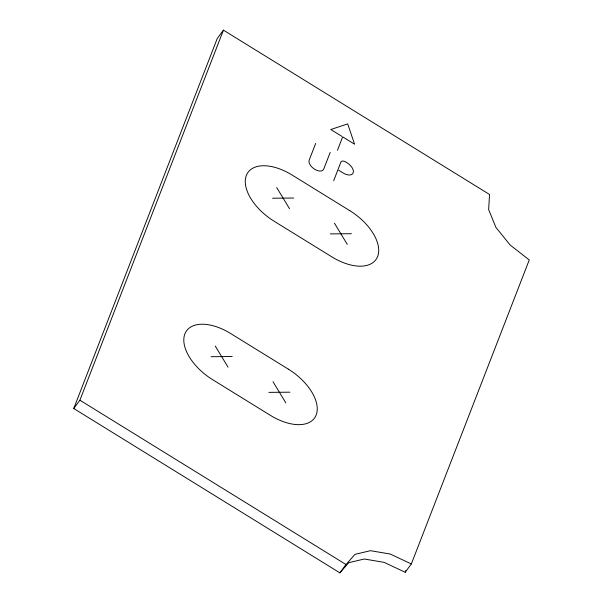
<?xml version="1.0" encoding="UTF-8"?>
<svg xmlns="http://www.w3.org/2000/svg" width="603" height="603" viewBox="0 0 603 603"><rect width="100%" height="100%" fill="white"/><g stroke="black" fill="none" stroke-linecap="round" stroke-linejoin="round"><path stroke-width="0.9" d="M73.739 408.51L217.268 38.464L223.427 30.15L489.553 194.49L488.649 209.595L495.877 227.339L510.138 245.014L529.261 259.938L411.344 563.948L405.186 572.262L384.111 562.365L364.302 559.004L348.768 562.682L339.866 572.85L73.739 408.51L79.898 400.196L223.427 30.15M315.671 143.416L309.158 160.202A8.608 4.779 36.5 0 0 314.653 169.262A8.608 4.779 36.5 0 0 323.69 169.179L330.203 152.386M337.461 150.32L342.677 136.858L354.572 144.207L347.705 123.909L330.783 129.517L341.841 136.346M333.678 180.727L340.914 162.071A4.666 2.593 36.5 0 1 345.813 162.026L347.049 162.787A9.595 5.329 36.5 0 1 353.17 172.88A9.595 5.329 36.5 0 1 343.099 172.971L338.765 170.295M405.186 572.262L405.864 570.506M339.866 572.85L346.024 564.536L354.926 554.368L370.461 550.69L390.269 554.051L411.344 563.948M272.564 198.221L293.669 198.033M330.323 233.896L351.428 233.708M211.095 356.705L232.193 356.509M268.855 392.372L289.96 392.184M79.898 400.196L346.024 564.536M334.461 223.231L347.29 244.373M276.702 187.556L289.53 208.698M272.993 381.707L285.822 402.849M215.233 346.032L228.062 367.174M349.838 210.688L292.078 175.021A43.544 24.18 36.5 0 0 246.356 175.428A43.544 24.18 36.5 0 0 274.146 221.241L331.914 256.908A43.544 24.18 36.5 0 0 377.636 256.501A43.544 24.18 36.5 0 0 349.838 210.688M288.37 369.164L230.61 333.497A43.544 24.18 36.5 0 0 184.887 333.904A43.544 24.18 36.5 0 0 212.678 379.717L270.446 415.384A43.544 24.18 36.5 0 0 316.168 414.977A43.544 24.18 36.5 0 0 288.37 369.164"/></g></svg>
